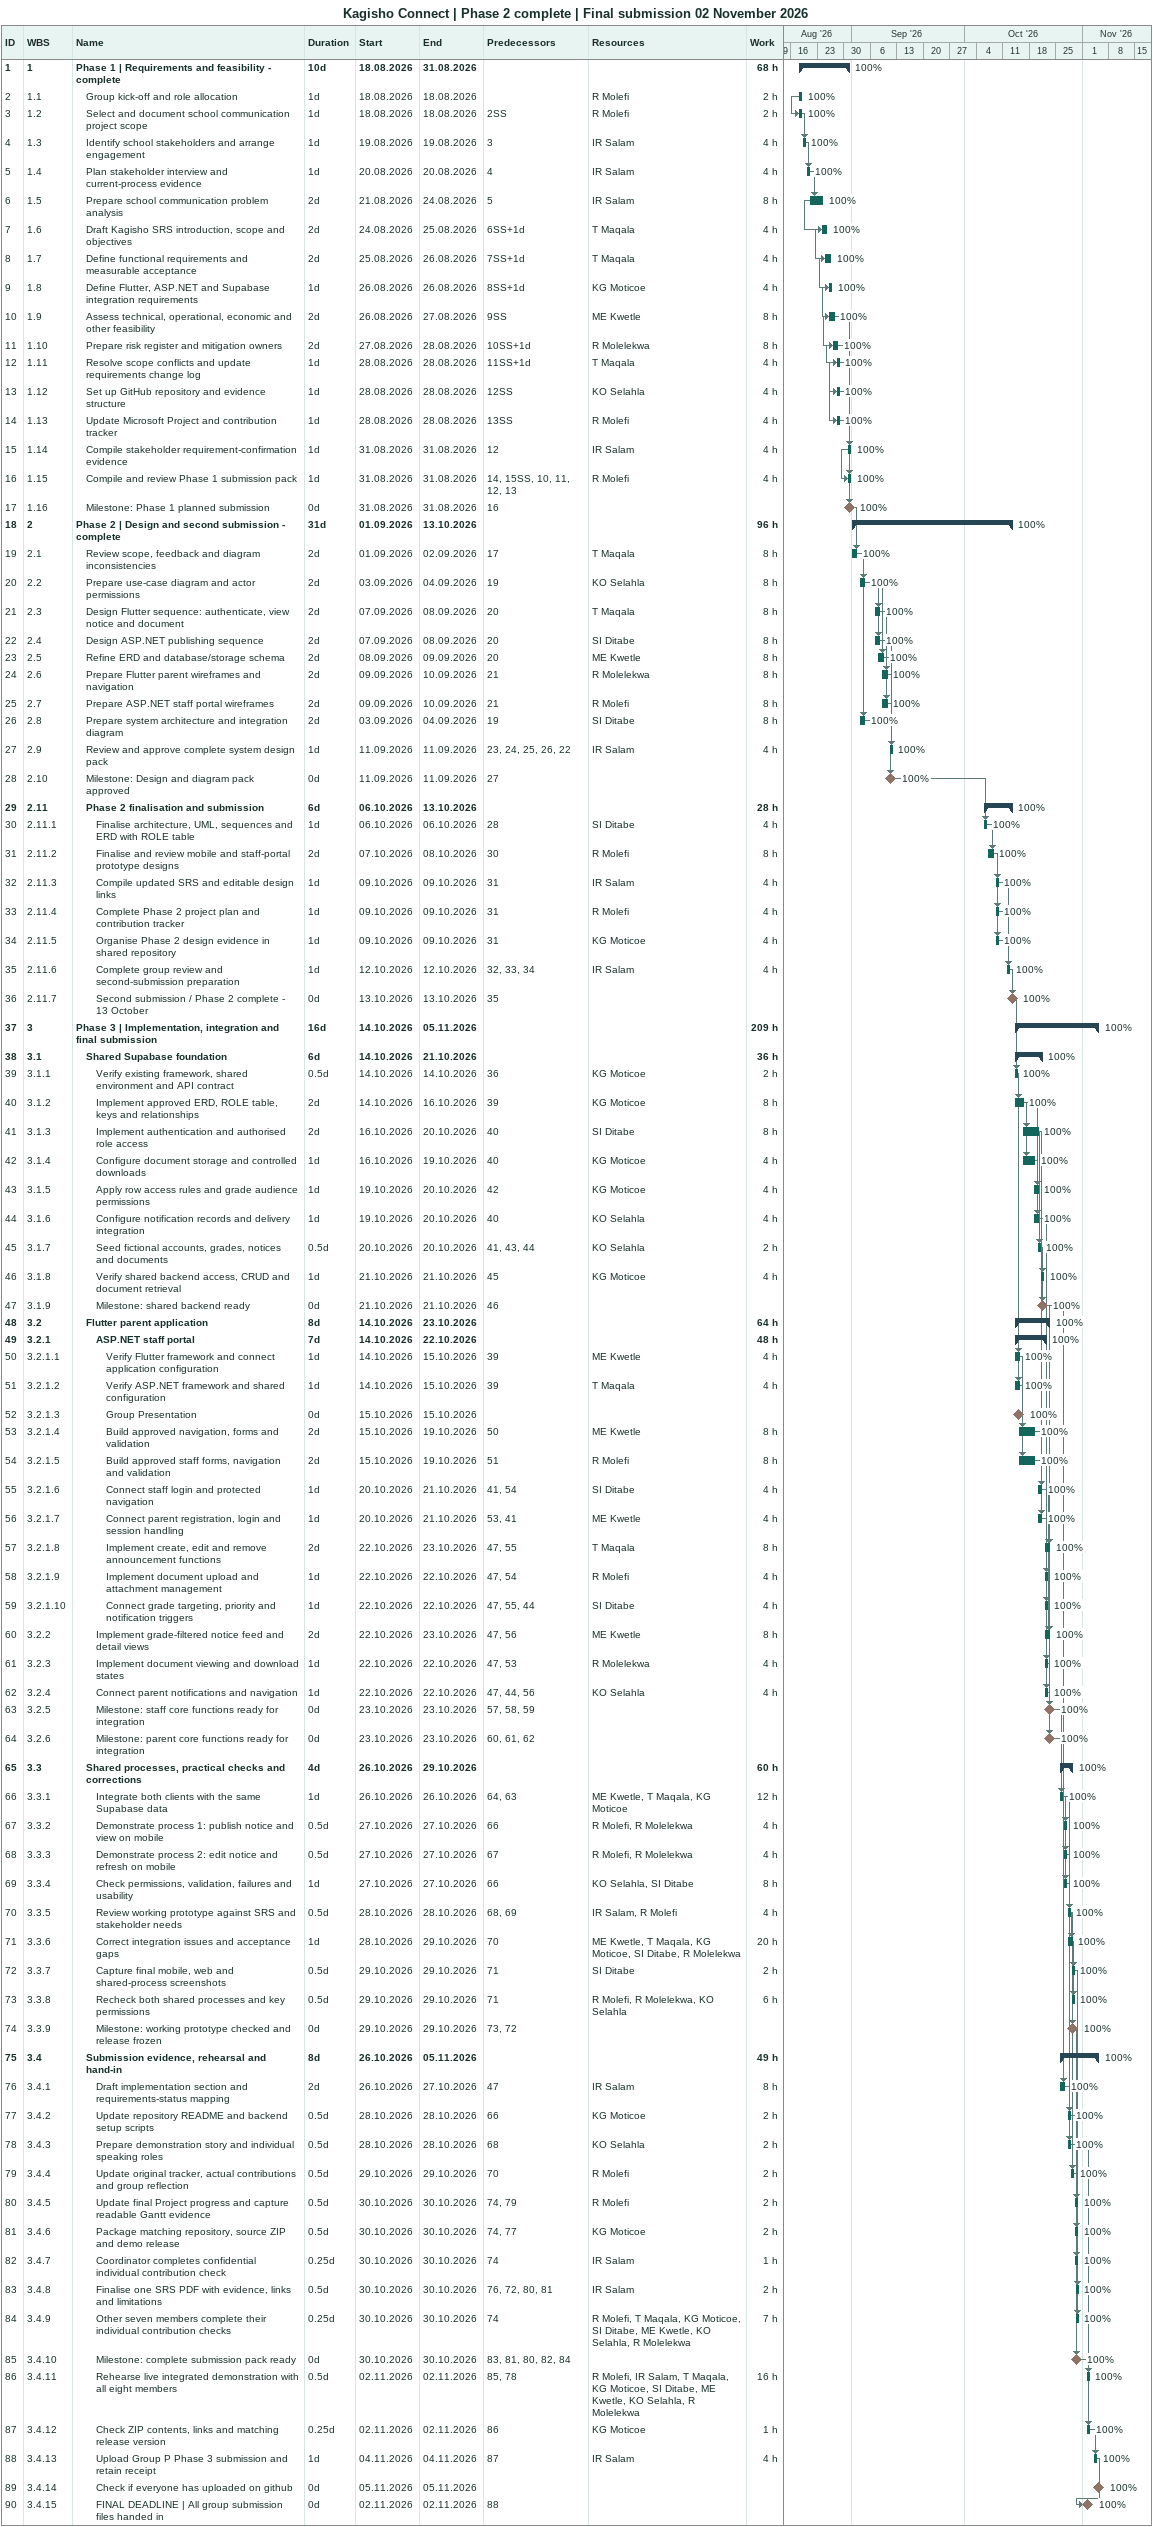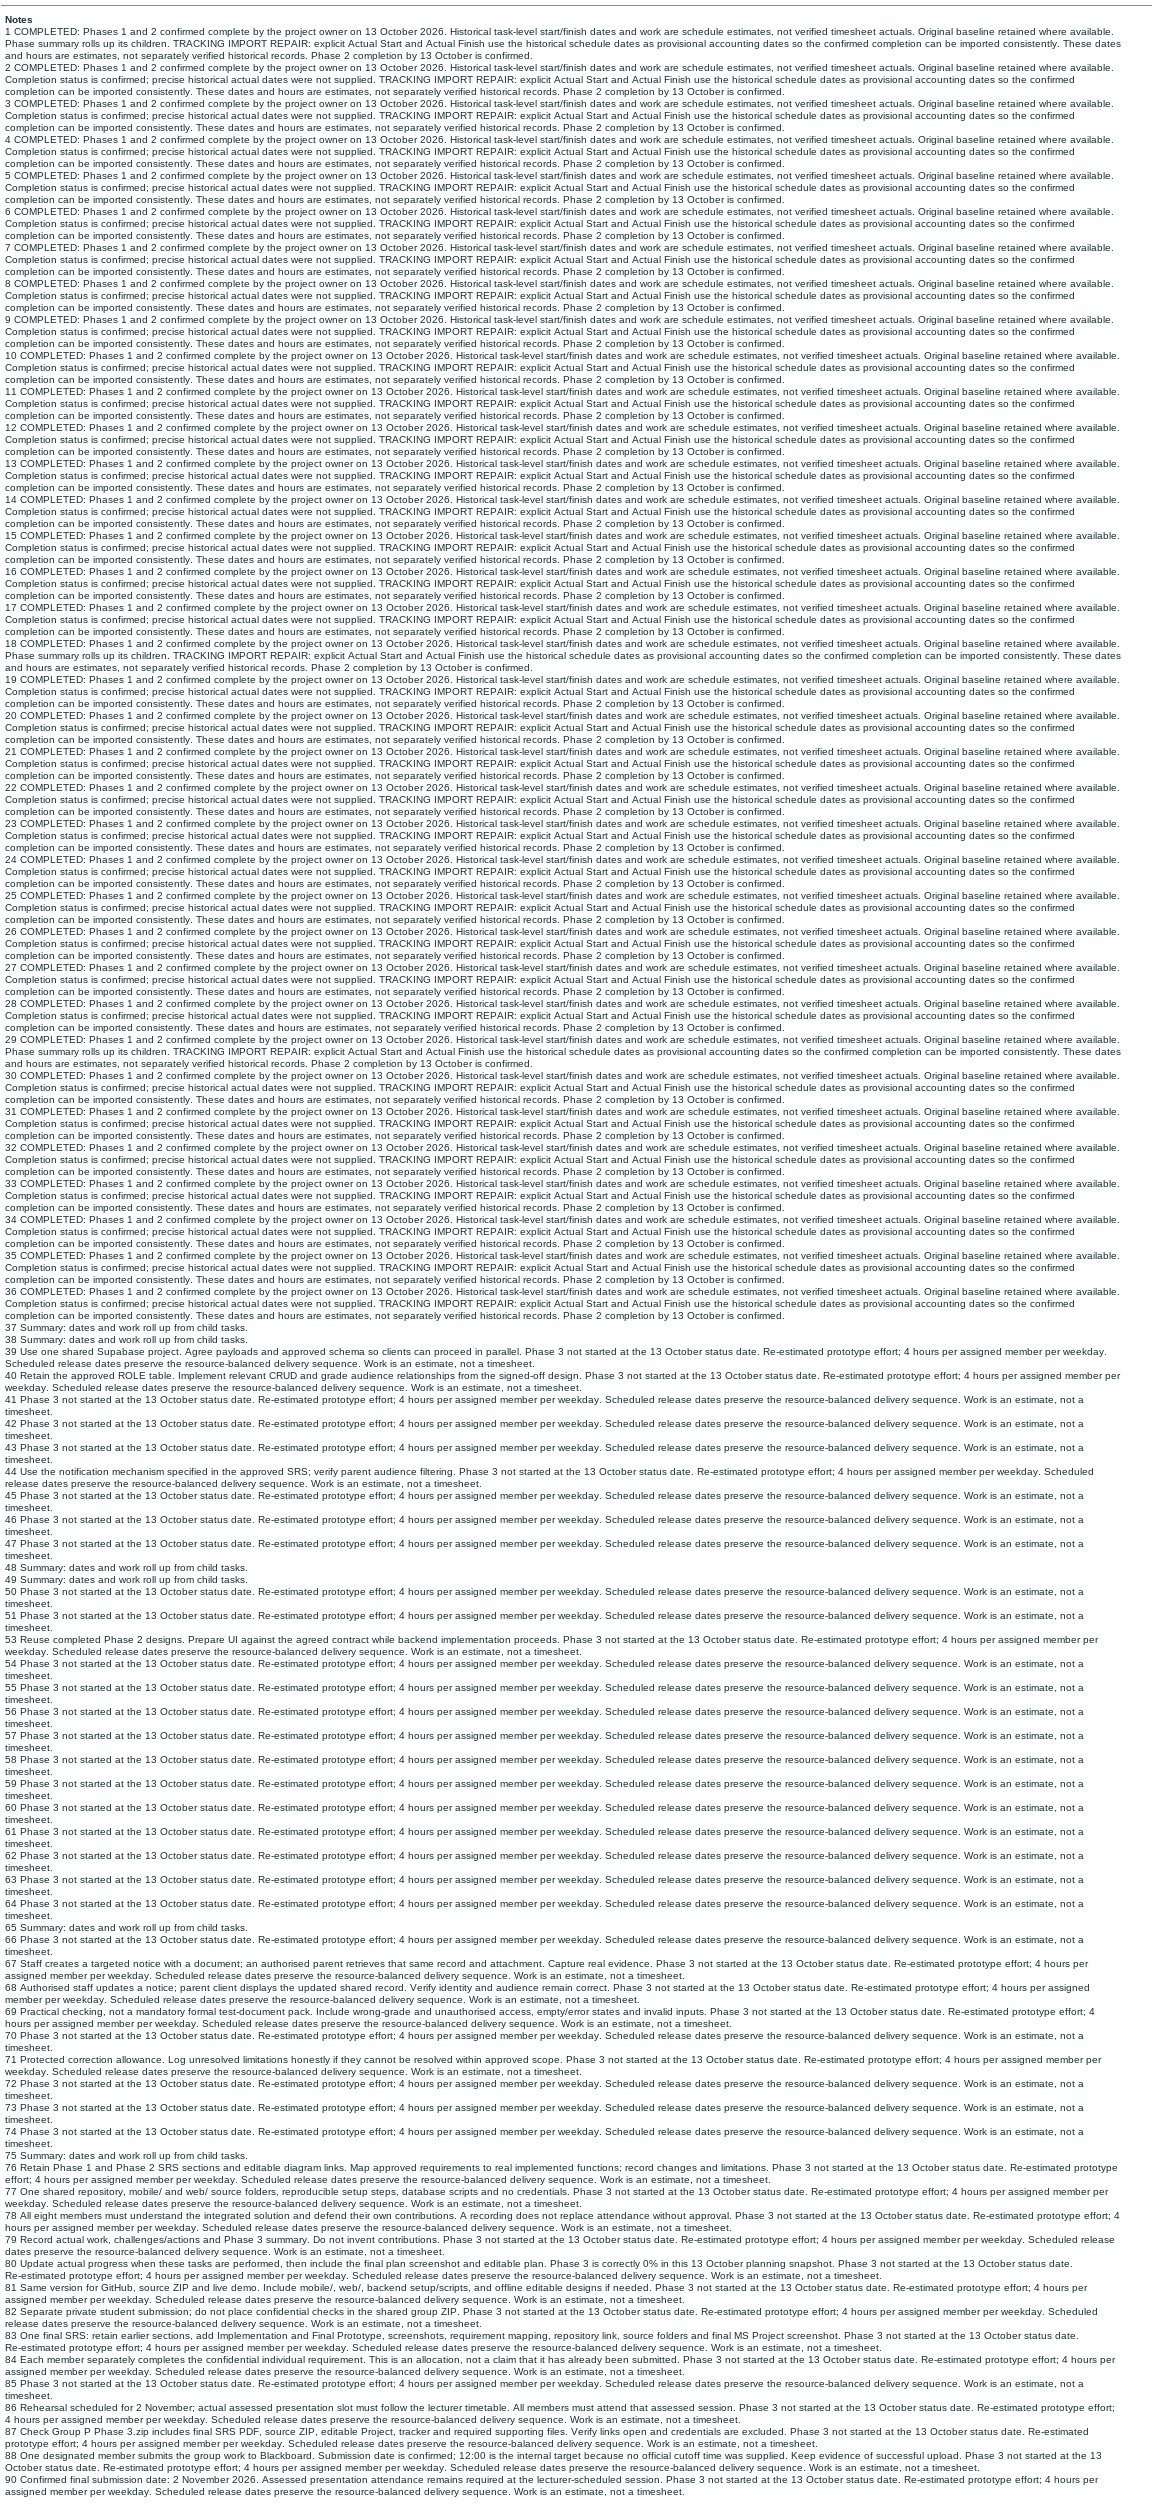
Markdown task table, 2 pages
Kagisho Connect | Phase 2 complete | Final submission 02 November 2026

| ID | WBS | Task | Duration | Start | Finish | Predecessors | Resources | % complete | Work (h) |
|---|---|---|---|---|---|---|---|---|---|
| 1 | 1 | **Phase 1 \| Requirements and feasibility - complete** | 10d | 2026-08-18 | 2026-08-31 |  |  | 100 | 68 |
| 2 | 1.1 | Group kick-off and role allocation | 1d | 2026-08-18 | 2026-08-18 |  | R Molefi | 100 | 2 |
| 3 | 1.2 | Select and document school communication project scope | 1d | 2026-08-18 | 2026-08-18 | 2SS | R Molefi | 100 | 2 |
| 4 | 1.3 | Identify school stakeholders and arrange engagement | 1d | 2026-08-19 | 2026-08-19 | 3 | IR Salam | 100 | 4 |
| 5 | 1.4 | Plan stakeholder interview and current-process evidence | 1d | 2026-08-20 | 2026-08-20 | 4 | IR Salam | 100 | 4 |
| 6 | 1.5 | Prepare school communication problem analysis | 2d | 2026-08-21 | 2026-08-24 | 5 | IR Salam | 100 | 8 |
| 7 | 1.6 | Draft Kagisho SRS introduction, scope and objectives | 2d | 2026-08-24 | 2026-08-25 | 6SS+1d | T Maqala | 100 | 4 |
| 8 | 1.7 | Define functional requirements and measurable acceptance | 2d | 2026-08-25 | 2026-08-26 | 7SS+1d | T Maqala | 100 | 4 |
| 9 | 1.8 | Define Flutter, ASP.NET and Supabase integration requirements | 1d | 2026-08-26 | 2026-08-26 | 8SS+1d | KG Moticoe | 100 | 4 |
| 10 | 1.9 | Assess technical, operational, economic and other feasibility | 2d | 2026-08-26 | 2026-08-27 | 9SS | ME Kwetle | 100 | 8 |
| 11 | 1.10 | Prepare risk register and mitigation owners | 2d | 2026-08-27 | 2026-08-28 | 10SS+1d | R Molelekwa | 100 | 8 |
| 12 | 1.11 | Resolve scope conflicts and update requirements change log | 1d | 2026-08-28 | 2026-08-28 | 11SS+1d | T Maqala | 100 | 4 |
| 13 | 1.12 | Set up GitHub repository and evidence structure | 1d | 2026-08-28 | 2026-08-28 | 12SS | KO Selahla | 100 | 4 |
| 14 | 1.13 | Update Microsoft Project and contribution tracker | 1d | 2026-08-28 | 2026-08-28 | 13SS | R Molefi | 100 | 4 |
| 15 | 1.14 | Compile stakeholder requirement-confirmation evidence | 1d | 2026-08-31 | 2026-08-31 | 12 | IR Salam | 100 | 4 |
| 16 | 1.15 | Compile and review Phase 1 submission pack | 1d | 2026-08-31 | 2026-08-31 | 14, 15SS, 10, 11, 12, 13 | R Molefi | 100 | 4 |
| 17 | 1.16 | Milestone: Phase 1 planned submission | 0d | 2026-08-31 | 2026-08-31 | 16 |  | 100 |  |
| 18 | 2 | **Phase 2 \| Design and second submission - complete** | 31d | 2026-09-01 | 2026-10-13 |  |  | 100 | 96 |
| 19 | 2.1 | Review scope, feedback and diagram inconsistencies | 2d | 2026-09-01 | 2026-09-02 | 17 | T Maqala | 100 | 8 |
| 20 | 2.2 | Prepare use-case diagram and actor permissions | 2d | 2026-09-03 | 2026-09-04 | 19 | KO Selahla | 100 | 8 |
| 21 | 2.3 | Design Flutter sequence: authenticate, view notice and document | 2d | 2026-09-07 | 2026-09-08 | 20 | T Maqala | 100 | 8 |
| 22 | 2.4 | Design ASP.NET publishing sequence | 2d | 2026-09-07 | 2026-09-08 | 20 | SI Ditabe | 100 | 8 |
| 23 | 2.5 | Refine ERD and database/storage schema | 2d | 2026-09-08 | 2026-09-09 | 20 | ME Kwetle | 100 | 8 |
| 24 | 2.6 | Prepare Flutter parent wireframes and navigation | 2d | 2026-09-09 | 2026-09-10 | 21 | R Molelekwa | 100 | 8 |
| 25 | 2.7 | Prepare ASP.NET staff portal wireframes | 2d | 2026-09-09 | 2026-09-10 | 21 | R Molefi | 100 | 8 |
| 26 | 2.8 | Prepare system architecture and integration diagram | 2d | 2026-09-03 | 2026-09-04 | 19 | SI Ditabe | 100 | 8 |
| 27 | 2.9 | Review and approve complete system design pack | 1d | 2026-09-11 | 2026-09-11 | 23, 24, 25, 26, 22 | IR Salam | 100 | 4 |
| 28 | 2.10 | Milestone: Design and diagram pack approved | 0d | 2026-09-11 | 2026-09-11 | 27 |  | 100 |  |
| 29 | 2.11 | **Phase 2 finalisation and submission** | 6d | 2026-10-06 | 2026-10-13 |  |  | 100 | 28 |
| 30 | 2.11.1 | Finalise architecture, UML, sequences and ERD with ROLE table | 1d | 2026-10-06 | 2026-10-06 | 28 | SI Ditabe | 100 | 4 |
| 31 | 2.11.2 | Finalise and review mobile and staff-portal prototype designs | 2d | 2026-10-07 | 2026-10-08 | 30 | R Molefi | 100 | 8 |
| 32 | 2.11.3 | Compile updated SRS and editable design links | 1d | 2026-10-09 | 2026-10-09 | 31 | IR Salam | 100 | 4 |
| 33 | 2.11.4 | Complete Phase 2 project plan and contribution tracker | 1d | 2026-10-09 | 2026-10-09 | 31 | R Molefi | 100 | 4 |
| 34 | 2.11.5 | Organise Phase 2 design evidence in shared repository | 1d | 2026-10-09 | 2026-10-09 | 31 | KG Moticoe | 100 | 4 |
| 35 | 2.11.6 | Complete group review and second-submission preparation | 1d | 2026-10-12 | 2026-10-12 | 32, 33, 34 | IR Salam | 100 | 4 |
| 36 | 2.11.7 | Second submission / Phase 2 complete - 13 October | 0d | 2026-10-13 | 2026-10-13 | 35 |  | 100 |  |
| 37 | 3 | **Phase 3 \| Implementation, integration and final submission** | 16d | 2026-10-14 | 2026-11-05 |  |  | 100 | 209 |
| 38 | 3.1 | **Shared Supabase foundation** | 6d | 2026-10-14 | 2026-10-21 |  |  | 100 | 36 |
| 39 | 3.1.1 | Verify existing framework, shared environment and API contract | 0.5d | 2026-10-14 | 2026-10-14 | 36 | KG Moticoe | 100 | 2 |
| 40 | 3.1.2 | Implement approved ERD, ROLE table, keys and relationships | 2d | 2026-10-14 | 2026-10-16 | 39 | KG Moticoe | 100 | 8 |
| 41 | 3.1.3 | Implement authentication and authorised role access | 2d | 2026-10-16 | 2026-10-20 | 40 | SI Ditabe | 100 | 8 |
| 42 | 3.1.4 | Configure document storage and controlled downloads | 1d | 2026-10-16 | 2026-10-19 | 40 | KG Moticoe | 100 | 4 |
| 43 | 3.1.5 | Apply row access rules and grade audience permissions | 1d | 2026-10-19 | 2026-10-20 | 42 | KG Moticoe | 100 | 4 |
| 44 | 3.1.6 | Configure notification records and delivery integration | 1d | 2026-10-19 | 2026-10-20 | 40 | KO Selahla | 100 | 4 |
| 45 | 3.1.7 | Seed fictional accounts, grades, notices and documents | 0.5d | 2026-10-20 | 2026-10-20 | 41, 43, 44 | KO Selahla | 100 | 2 |
| 46 | 3.1.8 | Verify shared backend access, CRUD and document retrieval | 1d | 2026-10-21 | 2026-10-21 | 45 | KG Moticoe | 100 | 4 |
| 47 | 3.1.9 | Milestone: shared backend ready | 0d | 2026-10-21 | 2026-10-21 | 46 |  | 100 |  |
| 48 | 3.2 | **Flutter parent application** | 8d | 2026-10-14 | 2026-10-23 |  |  | 100 | 64 |
| 49 | 3.2.1 | **ASP.NET staff portal** | 7d | 2026-10-14 | 2026-10-22 |  |  | 100 | 48 |
| 50 | 3.2.1.1 | Verify Flutter framework and connect application configuration | 1d | 2026-10-14 | 2026-10-15 | 39 | ME Kwetle | 100 | 4 |
| 51 | 3.2.1.2 | Verify ASP.NET framework and shared configuration | 1d | 2026-10-14 | 2026-10-15 | 39 | T Maqala | 100 | 4 |
| 52 | 3.2.1.3 | Group Presentation | 0d | 2026-10-15 | 2026-10-15 |  |  | 100 |  |
| 53 | 3.2.1.4 | Build approved navigation, forms and validation | 2d | 2026-10-15 | 2026-10-19 | 50 | ME Kwetle | 100 | 8 |
| 54 | 3.2.1.5 | Build approved staff forms, navigation and validation | 2d | 2026-10-15 | 2026-10-19 | 51 | R Molefi | 100 | 8 |
| 55 | 3.2.1.6 | Connect staff login and protected navigation | 1d | 2026-10-20 | 2026-10-21 | 41, 54 | SI Ditabe | 100 | 4 |
| 56 | 3.2.1.7 | Connect parent registration, login and session handling | 1d | 2026-10-20 | 2026-10-21 | 53, 41 | ME Kwetle | 100 | 4 |
| 57 | 3.2.1.8 | Implement create, edit and remove announcement functions | 2d | 2026-10-22 | 2026-10-23 | 47, 55 | T Maqala | 100 | 8 |
| 58 | 3.2.1.9 | Implement document upload and attachment management | 1d | 2026-10-22 | 2026-10-22 | 47, 54 | R Molefi | 100 | 4 |
| 59 | 3.2.1.10 | Connect grade targeting, priority and notification triggers | 1d | 2026-10-22 | 2026-10-22 | 47, 55, 44 | SI Ditabe | 100 | 4 |
| 60 | 3.2.2 | Implement grade-filtered notice feed and detail views | 2d | 2026-10-22 | 2026-10-23 | 47, 56 | ME Kwetle | 100 | 8 |
| 61 | 3.2.3 | Implement document viewing and download states | 1d | 2026-10-22 | 2026-10-22 | 47, 53 | R Molelekwa | 100 | 4 |
| 62 | 3.2.4 | Connect parent notifications and navigation | 1d | 2026-10-22 | 2026-10-22 | 47, 44, 56 | KO Selahla | 100 | 4 |
| 63 | 3.2.5 | Milestone: staff core functions ready for integration | 0d | 2026-10-23 | 2026-10-23 | 57, 58, 59 |  | 100 |  |
| 64 | 3.2.6 | Milestone: parent core functions ready for integration | 0d | 2026-10-23 | 2026-10-23 | 60, 61, 62 |  | 100 |  |
| 65 | 3.3 | **Shared processes, practical checks and corrections** | 4d | 2026-10-26 | 2026-10-29 |  |  | 100 | 60 |
| 66 | 3.3.1 | Integrate both clients with the same Supabase data | 1d | 2026-10-26 | 2026-10-26 | 64, 63 | ME Kwetle, T Maqala, KG Moticoe | 100 | 12 |
| 67 | 3.3.2 | Demonstrate process 1: publish notice and view on mobile | 0.5d | 2026-10-27 | 2026-10-27 | 66 | R Molefi, R Molelekwa | 100 | 4 |
| 68 | 3.3.3 | Demonstrate process 2: edit notice and refresh on mobile | 0.5d | 2026-10-27 | 2026-10-27 | 67 | R Molefi, R Molelekwa | 100 | 4 |
| 69 | 3.3.4 | Check permissions, validation, failures and usability | 1d | 2026-10-27 | 2026-10-27 | 66 | KO Selahla, SI Ditabe | 100 | 8 |
| 70 | 3.3.5 | Review working prototype against SRS and stakeholder needs | 0.5d | 2026-10-28 | 2026-10-28 | 68, 69 | IR Salam, R Molefi | 100 | 4 |
| 71 | 3.3.6 | Correct integration issues and acceptance gaps | 1d | 2026-10-28 | 2026-10-29 | 70 | ME Kwetle, T Maqala, KG Moticoe, SI Ditabe, R Molelekwa | 100 | 20 |
| 72 | 3.3.7 | Capture final mobile, web and shared-process screenshots | 0.5d | 2026-10-29 | 2026-10-29 | 71 | SI Ditabe | 100 | 2 |
| 73 | 3.3.8 | Recheck both shared processes and key permissions | 0.5d | 2026-10-29 | 2026-10-29 | 71 | R Molefi, R Molelekwa, KO Selahla | 100 | 6 |
| 74 | 3.3.9 | Milestone: working prototype checked and release frozen | 0d | 2026-10-29 | 2026-10-29 | 73, 72 |  | 100 |  |
| 75 | 3.4 | **Submission evidence, rehearsal and hand-in** | 8d | 2026-10-26 | 2026-11-05 |  |  | 100 | 49 |
| 76 | 3.4.1 | Draft implementation section and requirements-status mapping | 2d | 2026-10-26 | 2026-10-27 | 47 | IR Salam | 100 | 8 |
| 77 | 3.4.2 | Update repository README and backend setup scripts | 0.5d | 2026-10-28 | 2026-10-28 | 66 | KG Moticoe | 100 | 2 |
| 78 | 3.4.3 | Prepare demonstration story and individual speaking roles | 0.5d | 2026-10-28 | 2026-10-28 | 68 | KO Selahla | 100 | 2 |
| 79 | 3.4.4 | Update original tracker, actual contributions and group reflection | 0.5d | 2026-10-29 | 2026-10-29 | 70 | R Molefi | 100 | 2 |
| 80 | 3.4.5 | Update final Project progress and capture readable Gantt evidence | 0.5d | 2026-10-30 | 2026-10-30 | 74, 79 | R Molefi | 100 | 2 |
| 81 | 3.4.6 | Package matching repository, source ZIP and demo release | 0.5d | 2026-10-30 | 2026-10-30 | 74, 77 | KG Moticoe | 100 | 2 |
| 82 | 3.4.7 | Coordinator completes confidential individual contribution check | 0.25d | 2026-10-30 | 2026-10-30 | 74 | IR Salam | 100 | 1 |
| 83 | 3.4.8 | Finalise one SRS PDF with evidence, links and limitations | 0.5d | 2026-10-30 | 2026-10-30 | 76, 72, 80, 81 | IR Salam | 100 | 2 |
| 84 | 3.4.9 | Other seven members complete their individual contribution checks | 0.25d | 2026-10-30 | 2026-10-30 | 74 | R Molefi, T Maqala, KG Moticoe, SI Ditabe, ME Kwetle, KO Selahla, R Molelekwa | 100 | 7 |
| 85 | 3.4.10 | Milestone: complete submission pack ready | 0d | 2026-10-30 | 2026-10-30 | 83, 81, 80, 82, 84 |  | 100 |  |
| 86 | 3.4.11 | Rehearse live integrated demonstration with all eight members | 0.5d | 2026-11-02 | 2026-11-02 | 85, 78 | R Molefi, IR Salam, T Maqala, KG Moticoe, SI Ditabe, ME Kwetle, KO Selahla, R Molelekwa | 100 | 16 |
| 87 | 3.4.12 | Check ZIP contents, links and matching release version | 0.25d | 2026-11-02 | 2026-11-02 | 86 | KG Moticoe | 100 | 1 |
| 88 | 3.4.13 | Upload Group P Phase 3 submission and retain receipt | 1d | 2026-11-04 | 2026-11-04 | 87 | IR Salam | 100 | 4 |
| 89 | 3.4.14 | Check if everyone has uploaded on github | 0d | 2026-11-05 | 2026-11-05 |  |  | 100 |  |
| 90 | 3.4.15 | FINAL DEADLINE \| All group submission files handed in | 0d | 2026-11-02 | 2026-11-02 | 88 |  | 100 |  |

Notes
- 1: COMPLETED: Phases 1 and 2 confirmed complete by the project owner on 13 October 2026. Historical task-level start/finish dates and work are schedule estimates, not verified timesheet actuals. Original baseline retained where available. Phase summary rolls up its children. TRACKING IMPORT REPAIR: explicit Actual Start and Actual Finish use the historical schedule dates as provisional accounting dates so the confirmed completion can be imported consistently. These dates and hours are estimates, not separately verified historical records. Phase 2 completion by 13 October is confirmed.
- 2: COMPLETED: Phases 1 and 2 confirmed complete by the project owner on 13 October 2026. Historical task-level start/finish dates and work are schedule estimates, not verified timesheet actuals. Original baseline retained where available. Completion status is confirmed; precise historical actual dates were not supplied. TRACKING IMPORT REPAIR: explicit Actual Start and Actual Finish use the historical schedule dates as provisional accounting dates so the confirmed completion can be imported consistently. These dates and hours are estimates, not separately verified historical records. Phase 2 completion by 13 October is confirmed.
- 3: COMPLETED: Phases 1 and 2 confirmed complete by the project owner on 13 October 2026. Historical task-level start/finish dates and work are schedule estimates, not verified timesheet actuals. Original baseline retained where available. Completion status is confirmed; precise historical actual dates were not supplied. TRACKING IMPORT REPAIR: explicit Actual Start and Actual Finish use the historical schedule dates as provisional accounting dates so the confirmed completion can be imported consistently. These dates and hours are estimates, not separately verified historical records. Phase 2 completion by 13 October is confirmed.
- 4: COMPLETED: Phases 1 and 2 confirmed complete by the project owner on 13 October 2026. Historical task-level start/finish dates and work are schedule estimates, not verified timesheet actuals. Original baseline retained where available. Completion status is confirmed; precise historical actual dates were not supplied. TRACKING IMPORT REPAIR: explicit Actual Start and Actual Finish use the historical schedule dates as provisional accounting dates so the confirmed completion can be imported consistently. These dates and hours are estimates, not separately verified historical records. Phase 2 completion by 13 October is confirmed.
- 5: COMPLETED: Phases 1 and 2 confirmed complete by the project owner on 13 October 2026. Historical task-level start/finish dates and work are schedule estimates, not verified timesheet actuals. Original baseline retained where available. Completion status is confirmed; precise historical actual dates were not supplied. TRACKING IMPORT REPAIR: explicit Actual Start and Actual Finish use the historical schedule dates as provisional accounting dates so the confirmed completion can be imported consistently. These dates and hours are estimates, not separately verified historical records. Phase 2 completion by 13 October is confirmed.
- 6: COMPLETED: Phases 1 and 2 confirmed complete by the project owner on 13 October 2026. Historical task-level start/finish dates and work are schedule estimates, not verified timesheet actuals. Original baseline retained where available. Completion status is confirmed; precise historical actual dates were not supplied. TRACKING IMPORT REPAIR: explicit Actual Start and Actual Finish use the historical schedule dates as provisional accounting dates so the confirmed completion can be imported consistently. These dates and hours are estimates, not separately verified historical records. Phase 2 completion by 13 October is confirmed.
- 7: COMPLETED: Phases 1 and 2 confirmed complete by the project owner on 13 October 2026. Historical task-level start/finish dates and work are schedule estimates, not verified timesheet actuals. Original baseline retained where available. Completion status is confirmed; precise historical actual dates were not supplied. TRACKING IMPORT REPAIR: explicit Actual Start and Actual Finish use the historical schedule dates as provisional accounting dates so the confirmed completion can be imported consistently. These dates and hours are estimates, not separately verified historical records. Phase 2 completion by 13 October is confirmed.
- 8: COMPLETED: Phases 1 and 2 confirmed complete by the project owner on 13 October 2026. Historical task-level start/finish dates and work are schedule estimates, not verified timesheet actuals. Original baseline retained where available. Completion status is confirmed; precise historical actual dates were not supplied. TRACKING IMPORT REPAIR: explicit Actual Start and Actual Finish use the historical schedule dates as provisional accounting dates so the confirmed completion can be imported consistently. These dates and hours are estimates, not separately verified historical records. Phase 2 completion by 13 October is confirmed.
- 9: COMPLETED: Phases 1 and 2 confirmed complete by the project owner on 13 October 2026. Historical task-level start/finish dates and work are schedule estimates, not verified timesheet actuals. Original baseline retained where available. Completion status is confirmed; precise historical actual dates were not supplied. TRACKING IMPORT REPAIR: explicit Actual Start and Actual Finish use the historical schedule dates as provisional accounting dates so the confirmed completion can be imported consistently. These dates and hours are estimates, not separately verified historical records. Phase 2 completion by 13 October is confirmed.
- 10: COMPLETED: Phases 1 and 2 confirmed complete by the project owner on 13 October 2026. Historical task-level start/finish dates and work are schedule estimates, not verified timesheet actuals. Original baseline retained where available. Completion status is confirmed; precise historical actual dates were not supplied. TRACKING IMPORT REPAIR: explicit Actual Start and Actual Finish use the historical schedule dates as provisional accounting dates so the confirmed completion can be imported consistently. These dates and hours are estimates, not separately verified historical records. Phase 2 completion by 13 October is confirmed.
- 11: COMPLETED: Phases 1 and 2 confirmed complete by the project owner on 13 October 2026. Historical task-level start/finish dates and work are schedule estimates, not verified timesheet actuals. Original baseline retained where available. Completion status is confirmed; precise historical actual dates were not supplied. TRACKING IMPORT REPAIR: explicit Actual Start and Actual Finish use the historical schedule dates as provisional accounting dates so the confirmed completion can be imported consistently. These dates and hours are estimates, not separately verified historical records. Phase 2 completion by 13 October is confirmed.
- 12: COMPLETED: Phases 1 and 2 confirmed complete by the project owner on 13 October 2026. Historical task-level start/finish dates and work are schedule estimates, not verified timesheet actuals. Original baseline retained where available. Completion status is confirmed; precise historical actual dates were not supplied. TRACKING IMPORT REPAIR: explicit Actual Start and Actual Finish use the historical schedule dates as provisional accounting dates so the confirmed completion can be imported consistently. These dates and hours are estimates, not separately verified historical records. Phase 2 completion by 13 October is confirmed.
- 13: COMPLETED: Phases 1 and 2 confirmed complete by the project owner on 13 October 2026. Historical task-level start/finish dates and work are schedule estimates, not verified timesheet actuals. Original baseline retained where available. Completion status is confirmed; precise historical actual dates were not supplied. TRACKING IMPORT REPAIR: explicit Actual Start and Actual Finish use the historical schedule dates as provisional accounting dates so the confirmed completion can be imported consistently. These dates and hours are estimates, not separately verified historical records. Phase 2 completion by 13 October is confirmed.
- 14: COMPLETED: Phases 1 and 2 confirmed complete by the project owner on 13 October 2026. Historical task-level start/finish dates and work are schedule estimates, not verified timesheet actuals. Original baseline retained where available. Completion status is confirmed; precise historical actual dates were not supplied. TRACKING IMPORT REPAIR: explicit Actual Start and Actual Finish use the historical schedule dates as provisional accounting dates so the confirmed completion can be imported consistently. These dates and hours are estimates, not separately verified historical records. Phase 2 completion by 13 October is confirmed.
- 15: COMPLETED: Phases 1 and 2 confirmed complete by the project owner on 13 October 2026. Historical task-level start/finish dates and work are schedule estimates, not verified timesheet actuals. Original baseline retained where available. Completion status is confirmed; precise historical actual dates were not supplied. TRACKING IMPORT REPAIR: explicit Actual Start and Actual Finish use the historical schedule dates as provisional accounting dates so the confirmed completion can be imported consistently. These dates and hours are estimates, not separately verified historical records. Phase 2 completion by 13 October is confirmed.
- 16: COMPLETED: Phases 1 and 2 confirmed complete by the project owner on 13 October 2026. Historical task-level start/finish dates and work are schedule estimates, not verified timesheet actuals. Original baseline retained where available. Completion status is confirmed; precise historical actual dates were not supplied. TRACKING IMPORT REPAIR: explicit Actual Start and Actual Finish use the historical schedule dates as provisional accounting dates so the confirmed completion can be imported consistently. These dates and hours are estimates, not separately verified historical records. Phase 2 completion by 13 October is confirmed.
- 17: COMPLETED: Phases 1 and 2 confirmed complete by the project owner on 13 October 2026. Historical task-level start/finish dates and work are schedule estimates, not verified timesheet actuals. Original baseline retained where available. Completion status is confirmed; precise historical actual dates were not supplied. TRACKING IMPORT REPAIR: explicit Actual Start and Actual Finish use the historical schedule dates as provisional accounting dates so the confirmed completion can be imported consistently. These dates and hours are estimates, not separately verified historical records. Phase 2 completion by 13 October is confirmed.
- 18: COMPLETED: Phases 1 and 2 confirmed complete by the project owner on 13 October 2026. Historical task-level start/finish dates and work are schedule estimates, not verified timesheet actuals. Original baseline retained where available. Phase summary rolls up its children. TRACKING IMPORT REPAIR: explicit Actual Start and Actual Finish use the historical schedule dates as provisional accounting dates so the confirmed completion can be imported consistently. These dates and hours are estimates, not separately verified historical records. Phase 2 completion by 13 October is confirmed.
- 19: COMPLETED: Phases 1 and 2 confirmed complete by the project owner on 13 October 2026. Historical task-level start/finish dates and work are schedule estimates, not verified timesheet actuals. Original baseline retained where available. Completion status is confirmed; precise historical actual dates were not supplied. TRACKING IMPORT REPAIR: explicit Actual Start and Actual Finish use the historical schedule dates as provisional accounting dates so the confirmed completion can be imported consistently. These dates and hours are estimates, not separately verified historical records. Phase 2 completion by 13 October is confirmed.
- 20: COMPLETED: Phases 1 and 2 confirmed complete by the project owner on 13 October 2026. Historical task-level start/finish dates and work are schedule estimates, not verified timesheet actuals. Original baseline retained where available. Completion status is confirmed; precise historical actual dates were not supplied. TRACKING IMPORT REPAIR: explicit Actual Start and Actual Finish use the historical schedule dates as provisional accounting dates so the confirmed completion can be imported consistently. These dates and hours are estimates, not separately verified historical records. Phase 2 completion by 13 October is confirmed.
- 21: COMPLETED: Phases 1 and 2 confirmed complete by the project owner on 13 October 2026. Historical task-level start/finish dates and work are schedule estimates, not verified timesheet actuals. Original baseline retained where available. Completion status is confirmed; precise historical actual dates were not supplied. TRACKING IMPORT REPAIR: explicit Actual Start and Actual Finish use the historical schedule dates as provisional accounting dates so the confirmed completion can be imported consistently. These dates and hours are estimates, not separately verified historical records. Phase 2 completion by 13 October is confirmed.
- 22: COMPLETED: Phases 1 and 2 confirmed complete by the project owner on 13 October 2026. Historical task-level start/finish dates and work are schedule estimates, not verified timesheet actuals. Original baseline retained where available. Completion status is confirmed; precise historical actual dates were not supplied. TRACKING IMPORT REPAIR: explicit Actual Start and Actual Finish use the historical schedule dates as provisional accounting dates so the confirmed completion can be imported consistently. These dates and hours are estimates, not separately verified historical records. Phase 2 completion by 13 October is confirmed.
- 23: COMPLETED: Phases 1 and 2 confirmed complete by the project owner on 13 October 2026. Historical task-level start/finish dates and work are schedule estimates, not verified timesheet actuals. Original baseline retained where available. Completion status is confirmed; precise historical actual dates were not supplied. TRACKING IMPORT REPAIR: explicit Actual Start and Actual Finish use the historical schedule dates as provisional accounting dates so the confirmed completion can be imported consistently. These dates and hours are estimates, not separately verified historical records. Phase 2 completion by 13 October is confirmed.
- 24: COMPLETED: Phases 1 and 2 confirmed complete by the project owner on 13 October 2026. Historical task-level start/finish dates and work are schedule estimates, not verified timesheet actuals. Original baseline retained where available. Completion status is confirmed; precise historical actual dates were not supplied. TRACKING IMPORT REPAIR: explicit Actual Start and Actual Finish use the historical schedule dates as provisional accounting dates so the confirmed completion can be imported consistently. These dates and hours are estimates, not separately verified historical records. Phase 2 completion by 13 October is confirmed.
- 25: COMPLETED: Phases 1 and 2 confirmed complete by the project owner on 13 October 2026. Historical task-level start/finish dates and work are schedule estimates, not verified timesheet actuals. Original baseline retained where available. Completion status is confirmed; precise historical actual dates were not supplied. TRACKING IMPORT REPAIR: explicit Actual Start and Actual Finish use the historical schedule dates as provisional accounting dates so the confirmed completion can be imported consistently. These dates and hours are estimates, not separately verified historical records. Phase 2 completion by 13 October is confirmed.
- 26: COMPLETED: Phases 1 and 2 confirmed complete by the project owner on 13 October 2026. Historical task-level start/finish dates and work are schedule estimates, not verified timesheet actuals. Original baseline retained where available. Completion status is confirmed; precise historical actual dates were not supplied. TRACKING IMPORT REPAIR: explicit Actual Start and Actual Finish use the historical schedule dates as provisional accounting dates so the confirmed completion can be imported consistently. These dates and hours are estimates, not separately verified historical records. Phase 2 completion by 13 October is confirmed.
- 27: COMPLETED: Phases 1 and 2 confirmed complete by the project owner on 13 October 2026. Historical task-level start/finish dates and work are schedule estimates, not verified timesheet actuals. Original baseline retained where available. Completion status is confirmed; precise historical actual dates were not supplied. TRACKING IMPORT REPAIR: explicit Actual Start and Actual Finish use the historical schedule dates as provisional accounting dates so the confirmed completion can be imported consistently. These dates and hours are estimates, not separately verified historical records. Phase 2 completion by 13 October is confirmed.
- 28: COMPLETED: Phases 1 and 2 confirmed complete by the project owner on 13 October 2026. Historical task-level start/finish dates and work are schedule estimates, not verified timesheet actuals. Original baseline retained where available. Completion status is confirmed; precise historical actual dates were not supplied. TRACKING IMPORT REPAIR: explicit Actual Start and Actual Finish use the historical schedule dates as provisional accounting dates so the confirmed completion can be imported consistently. These dates and hours are estimates, not separately verified historical records. Phase 2 completion by 13 October is confirmed.
- 29: COMPLETED: Phases 1 and 2 confirmed complete by the project owner on 13 October 2026. Historical task-level start/finish dates and work are schedule estimates, not verified timesheet actuals. Original baseline retained where available. Phase summary rolls up its children. TRACKING IMPORT REPAIR: explicit Actual Start and Actual Finish use the historical schedule dates as provisional accounting dates so the confirmed completion can be imported consistently. These dates and hours are estimates, not separately verified historical records. Phase 2 completion by 13 October is confirmed.
- 30: COMPLETED: Phases 1 and 2 confirmed complete by the project owner on 13 October 2026. Historical task-level start/finish dates and work are schedule estimates, not verified timesheet actuals. Original baseline retained where available. Completion status is confirmed; precise historical actual dates were not supplied. TRACKING IMPORT REPAIR: explicit Actual Start and Actual Finish use the historical schedule dates as provisional accounting dates so the confirmed completion can be imported consistently. These dates and hours are estimates, not separately verified historical records. Phase 2 completion by 13 October is confirmed.
- 31: COMPLETED: Phases 1 and 2 confirmed complete by the project owner on 13 October 2026. Historical task-level start/finish dates and work are schedule estimates, not verified timesheet actuals. Original baseline retained where available. Completion status is confirmed; precise historical actual dates were not supplied. TRACKING IMPORT REPAIR: explicit Actual Start and Actual Finish use the historical schedule dates as provisional accounting dates so the confirmed completion can be imported consistently. These dates and hours are estimates, not separately verified historical records. Phase 2 completion by 13 October is confirmed.
- 32: COMPLETED: Phases 1 and 2 confirmed complete by the project owner on 13 October 2026. Historical task-level start/finish dates and work are schedule estimates, not verified timesheet actuals. Original baseline retained where available. Completion status is confirmed; precise historical actual dates were not supplied. TRACKING IMPORT REPAIR: explicit Actual Start and Actual Finish use the historical schedule dates as provisional accounting dates so the confirmed completion can be imported consistently. These dates and hours are estimates, not separately verified historical records. Phase 2 completion by 13 October is confirmed.
- 33: COMPLETED: Phases 1 and 2 confirmed complete by the project owner on 13 October 2026. Historical task-level start/finish dates and work are schedule estimates, not verified timesheet actuals. Original baseline retained where available. Completion status is confirmed; precise historical actual dates were not supplied. TRACKING IMPORT REPAIR: explicit Actual Start and Actual Finish use the historical schedule dates as provisional accounting dates so the confirmed completion can be imported consistently. These dates and hours are estimates, not separately verified historical records. Phase 2 completion by 13 October is confirmed.
- 34: COMPLETED: Phases 1 and 2 confirmed complete by the project owner on 13 October 2026. Historical task-level start/finish dates and work are schedule estimates, not verified timesheet actuals. Original baseline retained where available. Completion status is confirmed; precise historical actual dates were not supplied. TRACKING IMPORT REPAIR: explicit Actual Start and Actual Finish use the historical schedule dates as provisional accounting dates so the confirmed completion can be imported consistently. These dates and hours are estimates, not separately verified historical records. Phase 2 completion by 13 October is confirmed.
- 35: COMPLETED: Phases 1 and 2 confirmed complete by the project owner on 13 October 2026. Historical task-level start/finish dates and work are schedule estimates, not verified timesheet actuals. Original baseline retained where available. Completion status is confirmed; precise historical actual dates were not supplied. TRACKING IMPORT REPAIR: explicit Actual Start and Actual Finish use the historical schedule dates as provisional accounting dates so the confirmed completion can be imported consistently. These dates and hours are estimates, not separately verified historical records. Phase 2 completion by 13 October is confirmed.
- 36: COMPLETED: Phases 1 and 2 confirmed complete by the project owner on 13 October 2026. Historical task-level start/finish dates and work are schedule estimates, not verified timesheet actuals. Original baseline retained where available. Completion status is confirmed; precise historical actual dates were not supplied. TRACKING IMPORT REPAIR: explicit Actual Start and Actual Finish use the historical schedule dates as provisional accounting dates so the confirmed completion can be imported consistently. These dates and hours are estimates, not separately verified historical records. Phase 2 completion by 13 October is confirmed.
- 37: Summary: dates and work roll up from child tasks.
- 38: Summary: dates and work roll up from child tasks.
- 39: Use one shared Supabase project. Agree payloads and approved schema so clients can proceed in parallel. Phase 3 not started at the 13 October status date. Re-estimated prototype effort; 4 hours per assigned member per weekday. Scheduled release dates preserve the resource-balanced delivery sequence. Work is an estimate, not a timesheet.
- 40: Retain the approved ROLE table. Implement relevant CRUD and grade audience relationships from the signed-off design. Phase 3 not started at the 13 October status date. Re-estimated prototype effort; 4 hours per assigned member per weekday. Scheduled release dates preserve the resource-balanced delivery sequence. Work is an estimate, not a timesheet.
- 41: Phase 3 not started at the 13 October status date. Re-estimated prototype effort; 4 hours per assigned member per weekday. Scheduled release dates preserve the resource-balanced delivery sequence. Work is an estimate, not a timesheet.
- 42: Phase 3 not started at the 13 October status date. Re-estimated prototype effort; 4 hours per assigned member per weekday. Scheduled release dates preserve the resource-balanced delivery sequence. Work is an estimate, not a timesheet.
- 43: Phase 3 not started at the 13 October status date. Re-estimated prototype effort; 4 hours per assigned member per weekday. Scheduled release dates preserve the resource-balanced delivery sequence. Work is an estimate, not a timesheet.
- 44: Use the notification mechanism specified in the approved SRS; verify parent audience filtering. Phase 3 not started at the 13 October status date. Re-estimated prototype effort; 4 hours per assigned member per weekday. Scheduled release dates preserve the resource-balanced delivery sequence. Work is an estimate, not a timesheet.
- 45: Phase 3 not started at the 13 October status date. Re-estimated prototype effort; 4 hours per assigned member per weekday. Scheduled release dates preserve the resource-balanced delivery sequence. Work is an estimate, not a timesheet.
- 46: Phase 3 not started at the 13 October status date. Re-estimated prototype effort; 4 hours per assigned member per weekday. Scheduled release dates preserve the resource-balanced delivery sequence. Work is an estimate, not a timesheet.
- 47: Phase 3 not started at the 13 October status date. Re-estimated prototype effort; 4 hours per assigned member per weekday. Scheduled release dates preserve the resource-balanced delivery sequence. Work is an estimate, not a timesheet.
- 48: Summary: dates and work roll up from child tasks.
- 49: Summary: dates and work roll up from child tasks.
- 50: Phase 3 not started at the 13 October status date. Re-estimated prototype effort; 4 hours per assigned member per weekday. Scheduled release dates preserve the resource-balanced delivery sequence. Work is an estimate, not a timesheet.
- 51: Phase 3 not started at the 13 October status date. Re-estimated prototype effort; 4 hours per assigned member per weekday. Scheduled release dates preserve the resource-balanced delivery sequence. Work is an estimate, not a timesheet.
- 53: Reuse completed Phase 2 designs. Prepare UI against the agreed contract while backend implementation proceeds. Phase 3 not started at the 13 October status date. Re-estimated prototype effort; 4 hours per assigned member per weekday. Scheduled release dates preserve the resource-balanced delivery sequence. Work is an estimate, not a timesheet.
- 54: Phase 3 not started at the 13 October status date. Re-estimated prototype effort; 4 hours per assigned member per weekday. Scheduled release dates preserve the resource-balanced delivery sequence. Work is an estimate, not a timesheet.
- 55: Phase 3 not started at the 13 October status date. Re-estimated prototype effort; 4 hours per assigned member per weekday. Scheduled release dates preserve the resource-balanced delivery sequence. Work is an estimate, not a timesheet.
- 56: Phase 3 not started at the 13 October status date. Re-estimated prototype effort; 4 hours per assigned member per weekday. Scheduled release dates preserve the resource-balanced delivery sequence. Work is an estimate, not a timesheet.
- 57: Phase 3 not started at the 13 October status date. Re-estimated prototype effort; 4 hours per assigned member per weekday. Scheduled release dates preserve the resource-balanced delivery sequence. Work is an estimate, not a timesheet.
- 58: Phase 3 not started at the 13 October status date. Re-estimated prototype effort; 4 hours per assigned member per weekday. Scheduled release dates preserve the resource-balanced delivery sequence. Work is an estimate, not a timesheet.
- 59: Phase 3 not started at the 13 October status date. Re-estimated prototype effort; 4 hours per assigned member per weekday. Scheduled release dates preserve the resource-balanced delivery sequence. Work is an estimate, not a timesheet.
- 60: Phase 3 not started at the 13 October status date. Re-estimated prototype effort; 4 hours per assigned member per weekday. Scheduled release dates preserve the resource-balanced delivery sequence. Work is an estimate, not a timesheet.
- 61: Phase 3 not started at the 13 October status date. Re-estimated prototype effort; 4 hours per assigned member per weekday. Scheduled release dates preserve the resource-balanced delivery sequence. Work is an estimate, not a timesheet.
- 62: Phase 3 not started at the 13 October status date. Re-estimated prototype effort; 4 hours per assigned member per weekday. Scheduled release dates preserve the resource-balanced delivery sequence. Work is an estimate, not a timesheet.
- 63: Phase 3 not started at the 13 October status date. Re-estimated prototype effort; 4 hours per assigned member per weekday. Scheduled release dates preserve the resource-balanced delivery sequence. Work is an estimate, not a timesheet.
- 64: Phase 3 not started at the 13 October status date. Re-estimated prototype effort; 4 hours per assigned member per weekday. Scheduled release dates preserve the resource-balanced delivery sequence. Work is an estimate, not a timesheet.
- 65: Summary: dates and work roll up from child tasks.
- 66: Phase 3 not started at the 13 October status date. Re-estimated prototype effort; 4 hours per assigned member per weekday. Scheduled release dates preserve the resource-balanced delivery sequence. Work is an estimate, not a timesheet.
- 67: Staff creates a targeted notice with a document; an authorised parent retrieves that same record and attachment. Capture real evidence. Phase 3 not started at the 13 October status date. Re-estimated prototype effort; 4 hours per assigned member per weekday. Scheduled release dates preserve the resource-balanced delivery sequence. Work is an estimate, not a timesheet.
- 68: Authorised staff updates a notice; parent client displays the updated shared record. Verify identity and audience remain correct. Phase 3 not started at the 13 October status date. Re-estimated prototype effort; 4 hours per assigned member per weekday. Scheduled release dates preserve the resource-balanced delivery sequence. Work is an estimate, not a timesheet.
- 69: Practical checking, not a mandatory formal test-document pack. Include wrong-grade and unauthorised access, empty/error states and invalid inputs. Phase 3 not started at the 13 October status date. Re-estimated prototype effort; 4 hours per assigned member per weekday. Scheduled release dates preserve the resource-balanced delivery sequence. Work is an estimate, not a timesheet.
- 70: Phase 3 not started at the 13 October status date. Re-estimated prototype effort; 4 hours per assigned member per weekday. Scheduled release dates preserve the resource-balanced delivery sequence. Work is an estimate, not a timesheet.
- 71: Protected correction allowance. Log unresolved limitations honestly if they cannot be resolved within approved scope. Phase 3 not started at the 13 October status date. Re-estimated prototype effort; 4 hours per assigned member per weekday. Scheduled release dates preserve the resource-balanced delivery sequence. Work is an estimate, not a timesheet.
- 72: Phase 3 not started at the 13 October status date. Re-estimated prototype effort; 4 hours per assigned member per weekday. Scheduled release dates preserve the resource-balanced delivery sequence. Work is an estimate, not a timesheet.
- 73: Phase 3 not started at the 13 October status date. Re-estimated prototype effort; 4 hours per assigned member per weekday. Scheduled release dates preserve the resource-balanced delivery sequence. Work is an estimate, not a timesheet.
- 74: Phase 3 not started at the 13 October status date. Re-estimated prototype effort; 4 hours per assigned member per weekday. Scheduled release dates preserve the resource-balanced delivery sequence. Work is an estimate, not a timesheet.
- 75: Summary: dates and work roll up from child tasks.
- 76: Retain Phase 1 and Phase 2 SRS sections and editable diagram links. Map approved requirements to real implemented functions; record changes and limitations. Phase 3 not started at the 13 October status date. Re-estimated prototype effort; 4 hours per assigned member per weekday. Scheduled release dates preserve the resource-balanced delivery sequence. Work is an estimate, not a timesheet.
- 77: One shared repository, mobile/ and web/ source folders, reproducible setup steps, database scripts and no credentials. Phase 3 not started at the 13 October status date. Re-estimated prototype effort; 4 hours per assigned member per weekday. Scheduled release dates preserve the resource-balanced delivery sequence. Work is an estimate, not a timesheet.
- 78: All eight members must understand the integrated solution and defend their own contributions. A recording does not replace attendance without approval. Phase 3 not started at the 13 October status date. Re-estimated prototype effort; 4 hours per assigned member per weekday. Scheduled release dates preserve the resource-balanced delivery sequence. Work is an estimate, not a timesheet.
- 79: Record actual work, challenges/actions and Phase 3 summary. Do not invent contributions. Phase 3 not started at the 13 October status date. Re-estimated prototype effort; 4 hours per assigned member per weekday. Scheduled release dates preserve the resource-balanced delivery sequence. Work is an estimate, not a timesheet.
- 80: Update actual progress when these tasks are performed, then include the final plan screenshot and editable plan. Phase 3 is correctly 0% in this 13 October planning snapshot. Phase 3 not started at the 13 October status date. Re-estimated prototype effort; 4 hours per assigned member per weekday. Scheduled release dates preserve the resource-balanced delivery sequence. Work is an estimate, not a timesheet.
- 81: Same version for GitHub, source ZIP and live demo. Include mobile/, web/, backend setup/scripts, and offline editable designs if needed. Phase 3 not started at the 13 October status date. Re-estimated prototype effort; 4 hours per assigned member per weekday. Scheduled release dates preserve the resource-balanced delivery sequence. Work is an estimate, not a timesheet.
- 82: Separate private student submission; do not place confidential checks in the shared group ZIP. Phase 3 not started at the 13 October status date. Re-estimated prototype effort; 4 hours per assigned member per weekday. Scheduled release dates preserve the resource-balanced delivery sequence. Work is an estimate, not a timesheet.
- 83: One final SRS: retain earlier sections, add Implementation and Final Prototype, screenshots, requirement mapping, repository link, source folders and final MS Project screenshot. Phase 3 not started at the 13 October status date. Re-estimated prototype effort; 4 hours per assigned member per weekday. Scheduled release dates preserve the resource-balanced delivery sequence. Work is an estimate, not a timesheet.
- 84: Each member separately completes the confidential individual requirement. This is an allocation, not a claim that it has already been submitted. Phase 3 not started at the 13 October status date. Re-estimated prototype effort; 4 hours per assigned member per weekday. Scheduled release dates preserve the resource-balanced delivery sequence. Work is an estimate, not a timesheet.
- 85: Phase 3 not started at the 13 October status date. Re-estimated prototype effort; 4 hours per assigned member per weekday. Scheduled release dates preserve the resource-balanced delivery sequence. Work is an estimate, not a timesheet.
- 86: Rehearsal scheduled for 2 November; actual assessed presentation slot must follow the lecturer timetable. All members must attend that assessed session. Phase 3 not started at the 13 October status date. Re-estimated prototype effort; 4 hours per assigned member per weekday. Scheduled release dates preserve the resource-balanced delivery sequence. Work is an estimate, not a timesheet.
- 87: Check Group P Phase 3.zip includes final SRS PDF, source ZIP, editable Project, tracker and required supporting files. Verify links open and credentials are excluded. Phase 3 not started at the 13 October status date. Re-estimated prototype effort; 4 hours per assigned member per weekday. Scheduled release dates preserve the resource-balanced delivery sequence. Work is an estimate, not a timesheet.
- 88: One designated member submits the group work to Blackboard. Submission date is confirmed; 12:00 is the internal target because no official cutoff time was supplied. Keep evidence of successful upload. Phase 3 not started at the 13 October status date. Re-estimated prototype effort; 4 hours per assigned member per weekday. Scheduled release dates preserve the resource-balanced delivery sequence. Work is an estimate, not a timesheet.
- 90: Confirmed final submission date: 2 November 2026. Assessed presentation attendance remains required at the lecturer-scheduled session. Phase 3 not started at the 13 October status date. Re-estimated prototype effort; 4 hours per assigned member per weekday. Scheduled release dates preserve the resource-balanced delivery sequence. Work is an estimate, not a timesheet.
